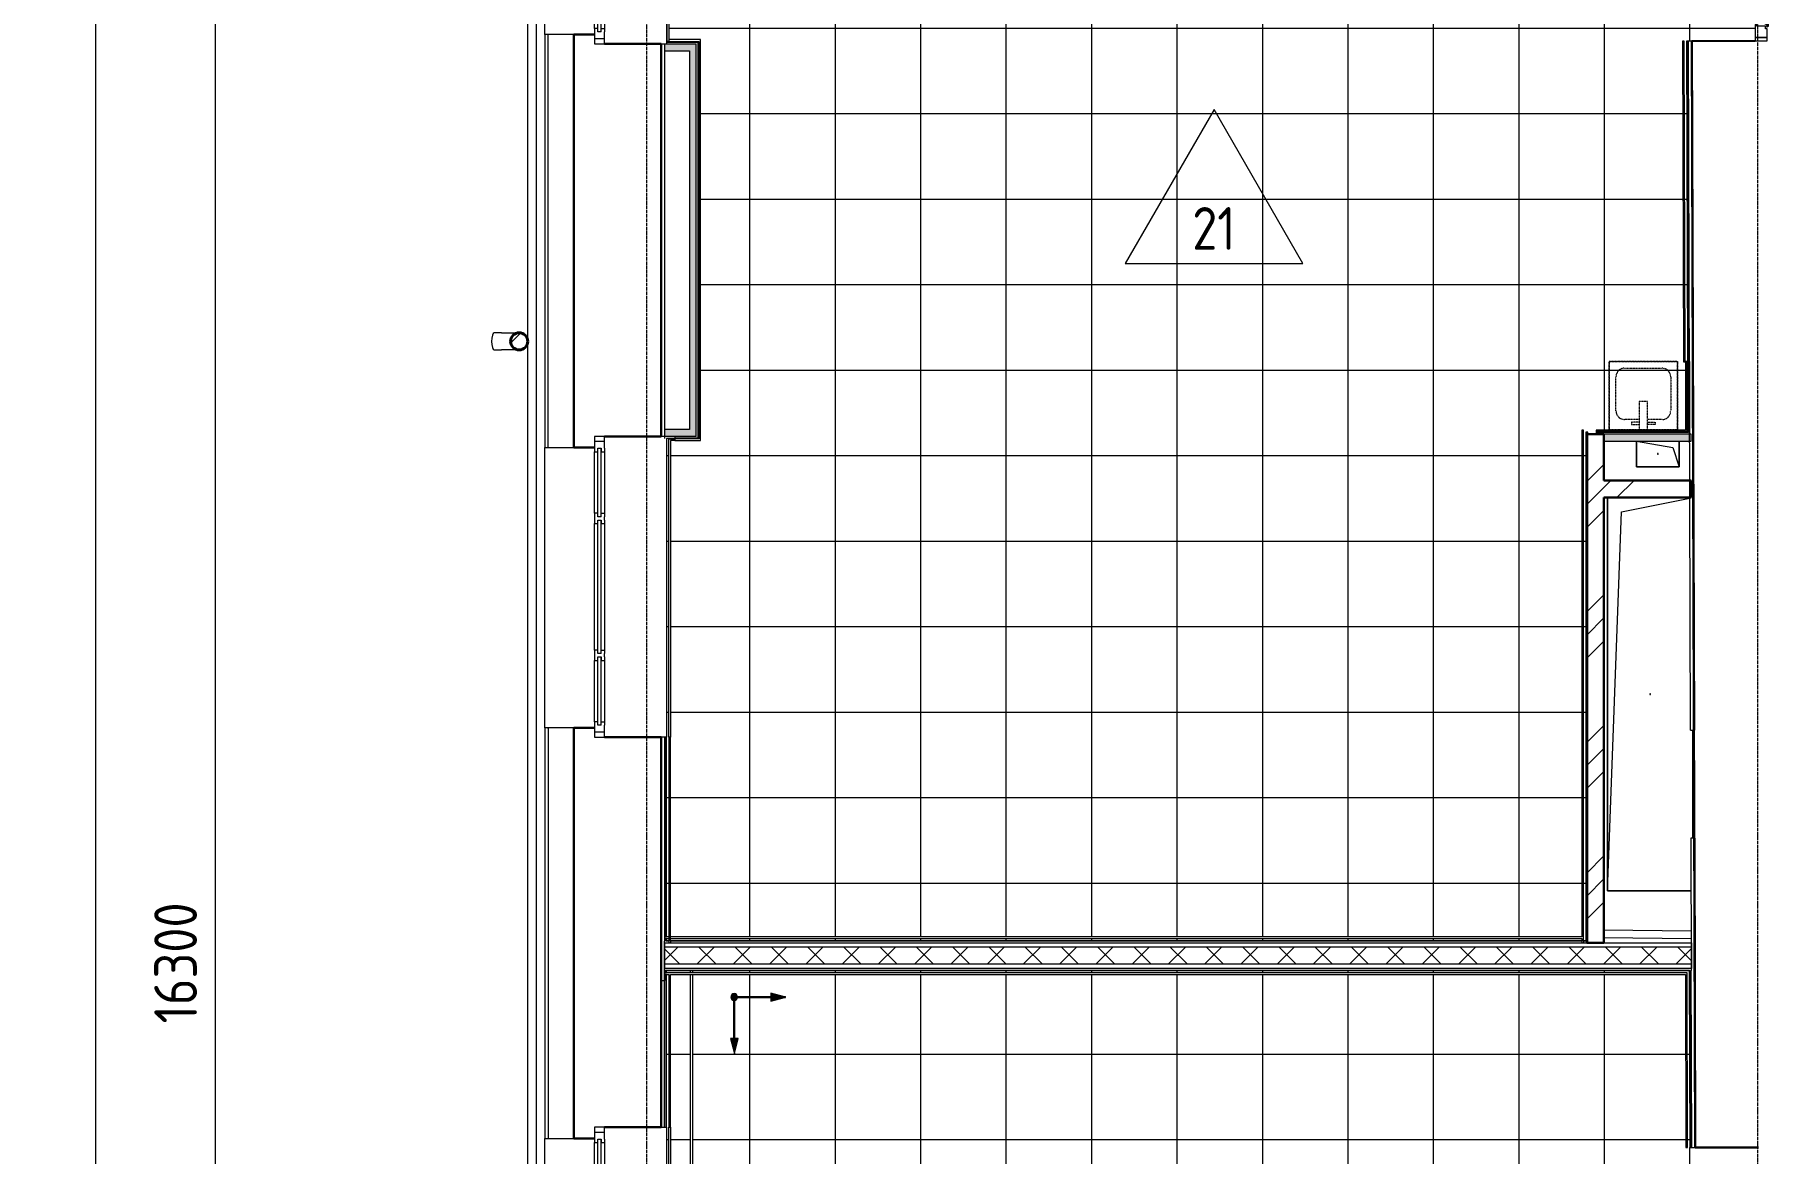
# Model space of a CAD drawing. Header units: millimetres. Extents: x -10915 to 60194, y -32941 to 46712.
# Drawn here: x -10084 to 4, y 27264 to 33808 of the extents above; entities that cross this region are included whole.
import ezdxf

# ---------------------------------------------------------------- set-up
doc = ezdxf.new("R2010")
doc.units = ezdxf.units.MM
doc.linetypes.add('200_ШТРИХ_ш1п0_6_', pattern=[1.6, 1, -0.6])
doc.linetypes.add('ADSK_Линия сетки', pattern=[25, 20, -2.5, 0, -2.5])
for name, color, linetype, lineweight in [('_ Окна', 7, 'Continuous', 9), ('Двери', 7, 'Continuous', 9), ('Марки', 7, 'Continuous', 20), ('Обобщенные модели', 7, 'Continuous', 18), ('Окна', 7, 'Continuous', 9), ('Оси', 7, 'Continuous', 9), ('Перекрытие', 7, 'Continuous', 18), ('Перекрытие штриховка', 7, 'Continuous', 18), ('Размеры', 7, 'Continuous', 9), ('Размеры-100', 7, 'Continuous', 9), ('Сантехника', 7, 'Continuous', 18), ('Стены внутренние', 7, 'Continuous', 18), ('Стены наружные', 7, 'Continuous', 18), ('Стены несущие', 7, 'Continuous', 30), ('Стены отделка', 7, 'Continuous', 30), ('Стены штриховка', 7, 'Continuous', 9), ('Узлы', 7, 'Continuous', 18)]:
    doc.layers.add(name, color=color, linetype=linetype, lineweight=lineweight)
doc.layers.add('Линии', color=7, linetype='Continuous', lineweight=9, true_color=0x00a600)
doc.styles.add('GOST Common_1', font='GOST_Common.ttf', dxfattribs={"width": 0.9, "height": 250})
doc.styles.add('GOST Common_2', font='GOST_Common.ttf', dxfattribs={"width": 0.9, "height": 250})
doc.dimstyles.new('ADSK_Основной_2_5_мм', dxfattribs={"dimscale": 304.8, "dimtxt": 251.428749, "dimasz": 0.463911, "dimexe": 0.492126, "dimexo": 0.492126, "dimgap": 0.098425, "dimtad": 1, "dimrnd": 0.01, "dimdsep": 46, "dimtxsty": 'GOST Common_1', "dimblk1": 'OBLIQUE', "dimblk2": 'OBLIQUE', "dimsah": 1, "dimcen": 0.09, "dimdle": 0.492126, "dimazin": 2, "dimtfac": 1, "dimtdec": 4, "dimtix": 1, "dimtmove": 0, "dimatfit": 3, "dimfxl": 1, "dimtvp": 1, "dimtolj": 1, "dimtzin": 0, "dimlwd": 20, "dimlwe": 20, "dimarcsym": 2})
pattern_1 = [(45, (0, 0), (-381.661, 381.661), []), (45, (134.94, 0), (0, 763.322), []), (45, (-134.94, 0), (0, 763.322), [])]

# ---------------------------------------------------------------- blocks, each defined once
blk = doc.blocks.new('Дверь-Alumark_двупольная с глухим окном_S70 - 1400х2200 алюм ост Д30п-6129808-План полов 2-го этажа')
at = {"layer": 'Двери'}
for p, q in [((268, 653), (-417, 258)), ((248, 652), (-406, 274)), ((-404, 235), (281, 631)), ((281, 631), (268, 653)), ((-371, 214), (283, 591)), ((506, 321), (519, 343)), ((654, 235), (506, 321)), ((519, 343), (667, 258)), ((656, 274), (539, 342)), ((-575, 220), (-575, 150)), ((-555, 220), (-575, 220)), ((-555, 150), (-555, 220)), ((-505, 220), (-555, 220)), ((-555, 220), (-555, 150)), ((-505, 211), (-505, 220)), ((-490, 211), (-505, 211)), ((-490, 159), (-490, 211)), ((-417, 258), (-404, 235)), ((504, 281), (621, 214)), ((667, 258), (654, 235)), ((755, 211), (740, 211)), ((740, 211), (740, 159)), ((755, 220), (755, 211)), ((805, 220), (755, 220)), ((825, 220), (805, 220)), ((805, 220), (805, 150)), ((805, 150), (805, 220)), ((825, 150), (825, 220)), ((-575, 150), (-555, 150)), ((-555, 150), (-480, 150)), ((-480, 159), (-490, 159)), ((-480, 150), (-480, 159)), ((740, 159), (730, 159)), ((730, 159), (730, 150)), ((730, 150), (805, 150)), ((805, 150), (825, 150))]:
    blk.add_line(p, q, dxfattribs=at)
at = {"layer": 'Двери', "lineweight": 30}
for p, q in [((318, 692), (248, 652)), ((253, 644), (248, 652)), ((268, 653), (253, 644)), ((266, 622), (281, 631)), ((283, 591), (266, 622)), ((281, 631), (268, 653)), ((283, 591), (370, 641)), ((322, 684), (318, 692)), ((331, 689), (322, 684)), ((357, 644), (331, 689)), ((365, 649), (357, 644)), ((370, 641), (365, 649)), ((456, 379), (430, 334)), ((430, 334), (439, 329)), ((439, 329), (434, 321)), ((434, 321), (504, 281)), ((452, 392), (448, 384)), ((448, 384), (456, 379)), ((539, 342), (452, 392)), ((504, 281), (521, 312)), ((506, 321), (519, 343)), ((521, 312), (506, 321)), ((519, 343), (534, 334)), ((534, 334), (539, 342)), ((-406, 274), (-492, 224)), ((-492, 224), (-488, 217)), ((-488, 217), (-479, 222)), ((-479, 222), (-453, 177)), ((-440, 174), (-371, 214)), ((-417, 258), (-401, 267)), ((-404, 235), (-417, 258)), ((-401, 267), (-406, 274)), ((-388, 244), (-404, 235)), ((-371, 214), (-388, 244)), ((621, 214), (638, 244)), ((621, 214), (690, 174)), ((638, 244), (654, 235)), ((651, 267), (656, 274)), ((667, 258), (651, 267)), ((654, 235), (667, 258)), ((742, 224), (656, 274)), ((703, 177), (729, 222)), ((729, 222), (738, 217)), ((738, 217), (742, 224)), ((-453, 177), (-444, 182)), ((-444, 182), (-440, 174)), ((690, 174), (694, 182)), ((694, 182), (703, 177))]:
    blk.add_line(p, q, dxfattribs=at)
blk = doc.blocks.new('окно трехпол с фрамугой - 1740 и 1760 -2300_h___нов_ ок1-V52-План полов 2-го этажа')
at = {"layer": '_ Окна', "lineweight": 18}
for p, q in [((-790, 135), (-880, 135)), ((-880, 135), (-880, 75)), ((-810, 95), (-810, 115)), ((-810, 115), (-790, 115)), ((-790, 115), (-790, 135)), ((-370, 135), (-430, 135)), ((-430, 135), (-430, 115)), ((-430, 115), (-410, 115)), ((-410, 115), (-410, 95)), ((-390, 95), (-390, 115)), ((-390, 115), (-370, 115)), ((-370, 115), (-370, 135)), ((430, 135), (370, 135)), ((370, 135), (370, 115)), ((370, 115), (390, 115)), ((390, 115), (390, 95)), ((410, 95), (410, 115)), ((410, 115), (430, 115)), ((430, 115), (430, 135)), ((790, 135), (790, 115)), ((880, 135), (790, 135)), ((790, 115), (810, 115)), ((810, 115), (810, 95)), ((880, 75), (880, 135)), ((-880, 75), (-810, 75)), ((-810, 95), (-790, 95)), ((-790, 75), (-810, 75)), ((-790, 95), (-790, 75)), ((-430, 95), (-430, 75)), ((-410, 95), (-430, 95)), ((-410, 75), (-430, 75)), ((-410, 75), (-390, 75)), ((-390, 95), (-370, 95)), ((-370, 75), (-390, 75)), ((-370, 95), (-370, 75)), ((370, 95), (370, 75)), ((390, 95), (370, 95)), ((390, 75), (370, 75)), ((390, 75), (410, 75)), ((410, 95), (430, 95)), ((430, 75), (410, 75)), ((430, 95), (430, 75)), ((790, 95), (790, 75)), ((810, 95), (790, 95)), ((810, 75), (790, 75)), ((810, 75), (880, 75))]:
    blk.add_line(p, q, dxfattribs=at)
at = {"layer": '_ Окна'}
for p, q in [((-850, 75), (-850, 135)), ((-790, 115), (-430, 115)), ((-370, 115), (370, 115)), ((430, 115), (790, 115)), ((850, 75), (850, 135)), ((-810, 95), (-410, 95)), ((-390, 95), (390, 95)), ((410, 95), (810, 95))]:
    blk.add_line(p, q, dxfattribs=at)
at = {"layer": 'Окна'}
for p, q in [((-790, 135), (-430, 135)), ((-370, 135), (370, 135)), ((430, 135), (790, 135)), ((-430, 75), (-790, 75)), ((370, 75), (-370, 75)), ((790, 75), (430, 75))]:
    blk.add_line(p, q, dxfattribs=at)
blk = doc.blocks.new('GM_Отверстие прямоугольное _в плите_ - Отверстие-3336504-План полов 2-го этажа')
at = {"layer": 'Обобщенные модели'}
for p, q in [((-250, -1150), (-250, 1150)), ((-250, 1150), (-250, -1150)), ((-167, 1067), (233, 1147)), ((-250, -1150), (-167, 1067)), ((250, -210), (250, -843)), ((250, -843), (250, -210)), ((239, -1150), (-250, -1150)), ((-250, -1150), (239, -1150))]:
    blk.add_line(p, q, dxfattribs=at)
for start, end in [(360, 180), (180, 360), (60, 165), (300, 360), (195, 270)]:
    blk.add_arc((0, 0), 2.5, start, end, dxfattribs=at)
blk = doc.blocks.new('Водосток - Тип 1 _карниз больше 490мм_-V67-План полов 2-го этажа')
at = {"layer": 'Обобщенные модели', "lineweight": 9}
h = blk.add_hatch(dxfattribs=at)
h.set_pattern_fill('FP_92', color=256, style=0, pattern_type=2)
h.set_pattern_definition([(315, (-31888.43, -7087.79), (106.066, 106.066), [])])
h.paths.add_polyline_path([(76, 149), (86, 129), (105, 115), (125, 110), (147, 115), (164, 129), (174, 150), (174, 171), (164, 191), (147, 205), (125, 210), (103, 205), (86, 191), (76, 171)])
at = {"layer": 'Обобщенные модели'}
for p, q in [((75, 306), (75, 264)), ((175, 264), (175, 306))]:
    blk.add_line(p, q, dxfattribs=at)
at = {"layer": 'Обобщенные модели', "flags": 128}
for points in [[(75, 173), (75, 174), (75, 177), (75, 180), (75, 183), (75, 186), (75, 190), (75, 193), (75, 197), (75, 201), (75, 205), (75, 210), (75, 214), (75, 219), (75, 224), (75, 229), (75, 234), (75, 239), (75, 245), (75, 250), (75, 256), (75, 261), (75, 264)], [(175, 264), (175, 258), (175, 252), (175, 247), (175, 242), (175, 236), (175, 231), (175, 226), (175, 221), (175, 216), (175, 212), (175, 207), (175, 203), (175, 199), (175, 195), (175, 191), (175, 188), (175, 184), (175, 181), (175, 178), (175, 175), (175, 173)]]:
    blk.add_lwpolyline(points, dxfattribs=at)
at = {"layer": 'Обобщенные модели'}
for start, end in [(90, 260.0131), (279.9869, 90)]:
    blk.add_arc((125, 160), 52, start, end, dxfattribs=at)
at = {"layer": 'Обобщенные модели', "lineweight": 40}
for start, end in [(90, 270), (270, 90)]:
    blk.add_arc((125, 160), 50, start, end, dxfattribs=at)
at = {"layer": 'Обобщенные модели'}
for start_param, end_param in [(4.712389, 6.283185), (3.141593, 4.712389)]:
    blk.add_ellipse((125, 306), major_axis=(-50, 0), ratio=0.309017, start_param=start_param, end_param=end_param, dxfattribs=at)
blk = doc.blocks.new('GM_Отверстие прямоугольное _в плите_ - Отверстие-V73-План полов 2-го этажа')
at = {"layer": 'Обобщенные модели'}
for p, q in [((-75, 125), (75, 125)), ((75, 125), (-75, 125)), ((-37.5, 87.5), (75, 125)), ((75, 125), (75, -125)), ((75, -125), (75, 125)), ((-75, -125), (-37.5, 87.5)), ((75, -125), (-75, -125)), ((-75, -125), (75, -125))]:
    blk.add_line(p, q, dxfattribs=at)
for start, end in [(360, 180), (180, 360), (60, 165), (300, 360), (195, 270)]:
    blk.add_arc((0, 0), 2.5, start, end, dxfattribs=at)
blk = doc.blocks.new('SND_2D_Раковина - 400х400-V69-План полов 2-го этажа')
at = {"layer": 'Сантехника', "linetype": '200_ШТРИХ_ш1п0_6_'}
for p, q in [((200, 180), (-200, 180)), ((-200, 180), (-200, -220)), ((-200, -220), (-200, 180)), ((-200, 180), (200, 180)), ((-110, 120), (-25, 120)), ((-70, 150), (-25, 150)), ((-70, 135), (-70, 150)), ((-25, 135), (-70, 135)), ((-25, 180), (-25, 15)), ((25, 15), (25, 180)), ((70, 150), (25, 150)), ((25, 135), (70, 135)), ((25, 120), (110, 120)), ((70, 135), (70, 150)), ((200, -220), (200, 180)), ((200, 180), (200, -220)), ((-160, -130), (-160, 70)), ((-25, 15), (25, 15)), ((160, 70), (160, -130)), ((110, -180), (-110, -180)), ((-200, -220), (200, -220)), ((200, -220), (-200, -220))]:
    blk.add_line(p, q, dxfattribs=at)
for centre, start, end in [((-110, 70), 90, 180), ((110, 70), 0, 90), ((-110, -130), 180, 270), ((110, -130), 270, 0)]:
    blk.add_arc(centre, 50, start, end, dxfattribs=at)
blk = doc.blocks.new('DIMBLOCK13-План полов 2-го этажа')
at = {"layer": 'Размеры-100', "lineweight": 20, "transparency": 16777216}
for p, q in [((-9726, 43195), (-9726, -155)), ((-9726, 43045), (-9776, 43045)), ((-9726, 43045), (-9576, 43045)), ((-9726, -5), (-9776, -5)), ((-9726, -5), (-9576, -5))]:
    blk.add_line(p, q, dxfattribs=at)
at = {"layer": 'Размеры-100', "lineweight": 40, "transparency": 16777216}
for p, q in [((-9726, 43045), (-9797, 43116)), ((-9726, 43045), (-9656, 42974)), ((-9726, -5), (-9797, 66)), ((-9726, -5), (-9656, -76))]:
    blk.add_line(p, q, dxfattribs=at)
at = {"layer": 'Размеры-100', "color": 0, "lineweight": 20, "transparency": 16777216, "insert": (-10083, 21115), "char_height": 250, "width": 971.62, "attachment_point": 1, "rotation": 90, "line_spacing_factor": 1.022761, "style": 'GOST Common_1'}
blk.add_mtext('43050', dxfattribs=at)
blk = doc.blocks.new('_Oblique')
at = {"color": 0, "linetype": 'ByBlock', "lineweight": -2}
blk.add_line((-0.5, -0.5), (0.5, 0.5), dxfattribs=at)
blk = doc.blocks.new('DIMBLOCK15-План полов 2-го этажа')
at = {"layer": 'Размеры-100', "lineweight": 40, "transparency": 16777216}
for p, q in [((-9026, 36545), (-9097, 36616)), ((-9026, 36545), (-8956, 36474)), ((-9026, 20245), (-9097, 20316)), ((-9026, 20245), (-8956, 20174))]:
    blk.add_line(p, q, dxfattribs=at)
at = {"layer": 'Размеры-100', "lineweight": 20, "transparency": 16777216}
for p, q in [((-9026, 36545), (-9076, 36545)), ((-9026, 36545), (-9026, 20245)), ((-9026, 36545), (-8876, 36545)), ((-9026, 20245), (-9076, 20245)), ((-9026, 20245), (-8876, 20245))]:
    blk.add_line(p, q, dxfattribs=at)
at = {"layer": 'Размеры-100', "color": 0, "lineweight": 20, "transparency": 16777216, "insert": (-9383, 28024), "char_height": 250, "width": 889.8, "attachment_point": 1, "rotation": 90, "line_spacing_factor": 1.022761, "style": 'GOST Common_1'}
blk.add_mtext('16300', dxfattribs=at)
blk = doc.blocks.new('ADSK_Марка_ПерекрытиеПол - Экземпляр_Отделка пола-158379-План полов 2-го этажа')
at = {"layer": 'Марки', "color": 1, "true_color": 0xff0000}
for p, q in [((0, 9), (-5.2, 0)), ((5.2, 0), (0, 9)), ((-5.2, 0), (5.2, 0))]:
    blk.add_line(p, q, dxfattribs=at)

msp = doc.modelspace()

# ---------------------------------------------------------------- hatches: boundary and pattern name
at = {"layer": 'Перекрытие штриховка', "lineweight": 9, "true_color": 0x787878}
h = msp.add_hatch(dxfattribs=at)
h.set_pattern_fill('FP_62', color=8, style=0, pattern_type=2)
h.set_pattern_definition([(270, (102.2, 35845), (500, 3e-14), []), (0, (102.2, 35845), (0, 500), [])])
h.paths.add_polyline_path([(-1004.598, 28505), (-1006.598, 28507), (-1006.598, 28505)])
h.paths.add_polyline_path([(-6385.788, 28507), (-6372.788, 28507), (-6372.788, 28520), (-6385.788, 28520), (-6385.788, 28509.6)])
h.paths.add_polyline_path([(-6387.788, 28505), (-6385.788, 28507), (-6387.788, 28507)])
h.paths.add_polyline_path([(-1029.675, 28507), (-1029.598, 28507), (-1029.631, 28520), (-6362.788, 28520), (-6362.788, 28507), (-4863.596, 28507)])
h.paths.add_polyline_path([(-1019.598, 28507), (-1006.598, 28507), (-1006.598, 31482.297), (-994.598, 31482.297), (-994.598, 31469.797), (-946.598, 31469.797), (-946.598, 31494.797), (-422.752, 31494.797), (-422.752, 31894.797), (-412.003, 31894.797), (-417.592, 33769.803), (-15.693, 33771.214), (-15.753, 33866.005), (-6.977, 33866.004), (-6.947, 33856.031), (45.053, 33856.031), (45.098, 33841.186), (54.098, 33841.213), (54.052, 33856.606), (50.752, 33858.498), (54.029, 33864.213), (54.017, 33868.153), (10.615, 33893.038), (15.589, 33901.713), (7.782, 33906.19), (53.664, 33986.213), (50.049, 34957.442), (4.406, 35035.955), (12.186, 35040.479), (7.16, 35049.124), (50.41, 35075.258), (50.049, 35078.814), (47.09, 35083.904), (50.379, 35085.815), (50.049, 35101.207), (41.333, 35101.181), (41.333, 35086.181), (-10.622, 35086.025), (-10.622, 35076.025), (-19.592, 35075.999), (-19.876, 35170.998), (-421.765, 35169.803), (-425.406, 36391.493), (-6385.788, 36391.493), (-6385.788, 36378.493), (-438.367, 36378.493), (-434.764, 35169.758), (-444.764, 35169.729), (-448.338, 36368.493), (-6372.788, 36368.493), (-6372.788, 33777.771), (-6186.576, 33777.771), (-6186.576, 31432.773), (-6362.788, 31432.773), (-6362.788, 28530), (-1029.598, 28530), (-1029.598, 31494.797), (-1019.598, 31494.797), (-1019.598, 28520)])
h.paths.add_polyline_path([(-6201.581, 31442.773), (-6196.576, 31442.773), (-6196.576, 33767.771), (-6382.788, 33767.771), (-6382.788, 36368.493), (-6385.788, 36368.493), (-6385.788, 33764.771), (-6201.576, 33764.771), (-6201.576, 33762.771), (-6199.576, 33762.771), (-6199.576, 31447.773), (-6201.576, 31447.773), (-6201.576, 31445.773)])
h.paths.add_polyline_path([(-6372.788, 28530), (-6372.788, 31442.773), (-6201.581, 31442.773), (-6201.576, 31445.773), (-6385.788, 31445.773), (-6385.788, 28530)])
h.paths.add_polyline_path([(-435.001, 31894.2), (-440.591, 33769.735), (-430.591, 33769.735), (-425.001, 31894.23)])
h.paths.add_polyline_path([(-412.875, 36213.425), (-392.993, 36213.484), (-393.681, 36403.493), (-413.442, 36403.493), (-412.875, 36213.484)])
h.paths.add_polyline_path([(-423.406, 36391.493), (-423.412, 36393.493), (-425.406, 36391.493), (-423.412, 36391.493)])
h.paths.add_polyline_path([(-6387.788, 36391.493), (-6385.788, 36391.493), (-6387.788, 36393.493)])
h = msp.add_hatch(dxfattribs=at)
h.set_pattern_fill('FP_63', color=8, style=0, pattern_type=2)
h.set_pattern_definition([(270, (-897.8, 39845), (500, 3e-14), []), (0, (-897.8, 39845), (0, 500), [])])
h.paths.add_polyline_path([(-6385.788, 20663.342), (-1355.489, 20663.342), (-1355.489, 20676.342), (-6372.788, 20676.342), (-6372.788, 23441.999), (-6186.576, 23442.648), (-6186.576, 25681.994), (-6233.951, 25681.994), (-6233.951, 25673.256), (-6245.951, 25673.256), (-6245.951, 25681.994), (-6372.788, 25681.994), (-6372.788, 28310), (-6385.788, 28310), (-6385.788, 25668.994), (-6201.576, 25668.994), (-6201.576, 25666.994), (-6199.576, 25666.994), (-6199.576, 23456.999), (-6201.576, 23456.999), (-6201.576, 23454.999), (-6385.788, 23454.999), (-6385.788, 20676.342)])
h.paths.add_polyline_path([(-6387.788, 20661.342), (-6385.788, 20661.342), (-6385.788, 20663.342)])
h.paths.add_polyline_path([(-1355.489, 20676.342), (-755.489, 20676.342), (-755.489, 21120.342), (-402.897, 21120.342), (-403.11, 21110.342), (-730.489, 21110.342), (-729.571, 21097.342), (-379.828, 21097.342), (-379.792, 21085.342), (-368.111, 21085.342), (-368.111, 21191.412), (-380.111, 21191.412), (-393.11, 25897.841), (7.83, 25899.249), (7.771, 25994.04), (16.547, 25994.039), (16.577, 25984.066), (68.577, 25984.066), (68.621, 25969.222), (77.621, 25969.248), (77.575, 25984.641), (74.276, 25986.533), (77.553, 25992.248), (77.013, 25996.49), (34.139, 26021.073), (39.113, 26029.748), (31.305, 26034.225), (77.188, 26114.248), (73.647, 27085.349), (27.929, 27163.991), (35.71, 27168.514), (30.684, 27177.159), (73.934, 27203.294), (73.647, 27206.721), (70.614, 27211.939), (73.902, 27213.851), (73.647, 27229.242), (64.856, 27229.216), (64.856, 27214.216), (12.901, 27214.061), (12.901, 27204.061), (3.931, 27204.034), (3.647, 27299.033), (-366.351, 27297.928), (-366.445, 27297.928), (-398.445, 27297.868), (-401.553, 28333), (-6233.951, 28333), (-6233.951, 28320), (-414.514, 28320), (-411.445, 27297.793), (-421.445, 27297.868), (-424.484, 28310), (-6233.951, 28310), (-6233.951, 25691.994), (-6176.576, 25691.994), (-6176.576, 23431.999), (-6362.788, 23431.999), (-6362.788, 20686.342), (-1355.489, 20686.342)])
h.paths.add_polyline_path([(-368.111, 21085.342), (-367.792, 21085.342), (-368.111, 21191.412)])
h.paths.add_polyline_path([(-403.11, 21191.307), (-417.241, 25897.769), (-407.241, 25897.799), (-394.241, 21191.333)])
h.paths.add_polyline_path([(-6245.951, 25691.994), (-6245.951, 28310), (-6362.788, 28310), (-6362.788, 25691.994), (-6251.576, 25691.994)])
h.paths.add_polyline_path([(-6385.788, 28333), (-6387.788, 28335), (-6387.788, 28333)])
h.paths.add_polyline_path([(-6372.788, 28320), (-6245.951, 28320), (-6245.951, 28333), (-6385.788, 28332.439), (-6385.788, 28320)])
h.paths.add_polyline_path([(-399.553, 28333), (-399.559, 28335), (-401.553, 28333), (-399.559, 28333)])
at = {"layer": 'Стены внутренние'}
for points in [[(-6251.576, 33712.771), (-6251.576, 33752.771), (-6397.788, 33752.224), (-6397.788, 33712.771)], [(-6211.576, 31497.773), (-6211.576, 33752.771), (-6251.576, 33752.654), (-6251.576, 31497.773)], [(-6211.576, 31457.773), (-6211.576, 31497.773), (-6397.788, 31497.773), (-6397.788, 31457.773)], [(-398.617, 31429.797), (-398.736, 31469.797), (-900.598, 31469.797), (-900.598, 31429.797), (-405.592, 31429.797)]]:
    msp.add_hatch(color=256, dxfattribs=at).paths.add_polyline_path(points)
at = {"layer": 'Стены внутренние', "lineweight": 9}
h = msp.add_hatch(dxfattribs=at)
h.set_pattern_fill('FP_1', color=256, style=0, pattern_type=2)
h.set_pattern_definition(pattern_1)
h.paths.add_polyline_path([(-900.598, 31199.797), (-900.598, 31469.797), (-994.598, 31469.797), (-994.598, 31199.797)])
h = msp.add_hatch(dxfattribs=at)
h.set_pattern_fill('FP_1', color=256, style=0, pattern_type=2)
h.set_pattern_definition(pattern_1)
h.paths.add_polyline_path([(-900.598, 28495), (-900.598, 31199.797), (-994.598, 31199.797), (-994.598, 31193.797), (-1000.598, 31199.797), (-1000.598, 28495)])
h = msp.add_hatch(dxfattribs=at)
h.set_pattern_fill('FP_1', color=256, style=0, pattern_type=2)
h.set_pattern_definition(pattern_1)
h.paths.add_polyline_path([(-900.598, 31099.797), (-397.633, 31099.797), (-397.931, 31199.797), (-900.598, 31199.797)])
h = msp.add_hatch(dxfattribs=at)
h.set_pattern_fill('FP_4', color=256, style=0, pattern_type=2)
h.set_pattern_definition([(45, (0, 0), (-106.066, 106.066), []), (135, (0, 0), (-106.066, -106.066), [])])
h.paths.add_polyline_path([(-676.058, 28370), (-386.225, 28370), (-386.225, 28470), (-6397.788, 28470), (-6397.788, 28370), (-1000.598, 28370)])
at = {"layer": 'Узлы', "true_color": 0xff0000}
for points in [[(-5989.93, 28158.535), (-5984.753, 28159.217), (-5979.93, 28161.215), (-5975.787, 28164.393), (-5972.609, 28168.535), (-5970.611, 28173.359), (-5969.93, 28178.535), (-5970.611, 28183.712), (-5972.609, 28188.535), (-5975.787, 28192.677), (-5979.93, 28195.856), (-5984.753, 28197.854), (-5989.93, 28198.535), (-5995.106, 28197.854), (-5999.93, 28195.856), (-6004.072, 28192.677), (-6007.25, 28188.535), (-6009.248, 28183.712), (-6009.93, 28178.535), (-6009.248, 28173.359), (-6007.25, 28168.535), (-6004.072, 28164.393), (-5999.93, 28161.215), (-5995.106, 28159.217)], [(-5775.278, 28154.91), (-5687.108, 28178.535), (-5775.278, 28200.519)], [(-5988.69, 27848.321), (-5966.707, 27936.491), (-6012.315, 27936.491), (-5989.93, 27852.946)]]:
    msp.add_hatch(color=1, dxfattribs=at).paths.add_polyline_path(points)

# ---------------------------------------------------------------- linework, layer by layer
at = {"layer": 'Линии', "color": 1, "lineweight": 30, "true_color": 0xff0000}
for q in [(-5689.93, 28178.535), (-5989.93, 27878.535)]:
    msp.add_line((-5989.93, 28178.535), q, dxfattribs=at)
at = {"layer": 'Линии', "color": 1, "lineweight": 18, "true_color": 0xff0000}
for p, q in [((-5687.108, 28178.535), (-5775.278, 28200.519)), ((-5775.278, 28200.519), (-5775.278, 28154.91)), ((-5775.278, 28154.91), (-5687.108, 28178.535)), ((-6012.315, 27936.491), (-5988.69, 27848.321)), ((-5966.707, 27936.491), (-6012.315, 27936.491)), ((-5988.69, 27848.321), (-5966.707, 27936.491))]:
    msp.add_line(p, q, dxfattribs=at)
for start, end in [(0, 180), (180, 0)]:
    msp.add_arc((-5989.93, 28178.535), 20, start, end, dxfattribs=at)
at = {"layer": 'Оси', "linetype": 'ADSK_Линия сетки'}
for p, q in [((-0.435, -5289.091), (-0.435, 44222.998)), ((-6500.435, -5289.091), (-6500.435, 44110.064))]:
    msp.add_line(p, q, dxfattribs=at)
at = {"layer": 'Перекрытие'}
for p, q in [((-390.247, 28564.248), (-900.598, 28568.94)), ((-390.113, 28519.75), (-900.598, 28524.443))]:
    msp.add_line(p, q, dxfattribs=at)
at = {"layer": 'Стены внутренние'}
for p, q in [((-6382.788, 33767.771), (-6382.788, 35512.771)), ((-6372.788, 35512.771), (-6372.788, 33777.771)), ((-6372.788, 33767.771), (-6382.788, 33767.771)), ((-6397.788, 31457.773), (-6397.788, 31445.773)), ((-6372.788, 31442.773), (-6337.788, 31442.773)), ((-6372.788, 29697.773), (-6372.788, 31442.773)), ((-6337.788, 31432.773), (-6362.788, 31432.773)), ((-6362.788, 31432.773), (-6362.788, 29697.773)), ((-6245.951, 28320), (-6245.951, 28333.047)), ((-6245.951, 25691.994), (-6245.951, 28310.196)), ((-6233.951, 28333.051), (-6233.951, 28320)), ((-6233.951, 28310.217), (-6233.951, 25691.994)), ((-6372.788, 25681.994), (-6372.788, 27416.994)), ((-6362.788, 27416.994), (-6362.788, 25691.994))]:
    msp.add_line(p, q, dxfattribs=at)
at = {"layer": 'Стены наружные'}
for p, q in [((-7197.788, 20393.329), (-7197.788, 43616.543)), ((-7147.788, 43566.206), (-7147.788, 20393.329)), ((-6385.788, 35512.771), (-6385.788, 33764.771)), ((-7097.788, 33807.771), (-7097.788, 35447.771)), ((-7097.788, 29752.773), (-7097.788, 31392.773)), ((-6337.788, 31445.773), (-6385.788, 31445.773)), ((-6385.788, 31445.773), (-6385.788, 29697.773)), ((-7097.788, 25711.994), (-7097.788, 27351.994)), ((-6385.788, 27416.994), (-6385.788, 25668.994))]:
    msp.add_line(p, q, dxfattribs=at)
at = {"layer": 'Стены несущие'}
for p, q in [((-6807.788, 33807.771), (-6927.788, 33807.771)), ((-6927.788, 31392.773), (-6927.788, 33807.771)), ((-6417.788, 33752.771), (-6747.788, 33752.771)), ((-6417.788, 33752.771), (-6417.788, 31457.773)), ((-15.693, 33771.004), (-385.691, 33769.899)), ((-385.691, 33769.899), (-366.351, 27297.928)), ((-373.58, 29740.023), (-385.592, 33769.899)), ((-6927.788, 31392.773), (-6807.788, 31392.773)), ((-6747.788, 31457.773), (-6417.788, 31457.773)), ((-1000.598, 31469.797), (-1000.598, 28495)), ((-900.598, 31469.797), (-1000.598, 31469.797)), ((-900.598, 31199.797), (-900.598, 31469.797)), ((-390.598, 31199.797), (-900.598, 31199.797)), ((-390.598, 31099.797), (-390.598, 31199.797)), ((-900.598, 28495), (-900.598, 31099.797)), ((-900.598, 31099.797), (-390.598, 31099.797)), ((-6927.788, 29752.773), (-6927.788, 27351.994)), ((-6807.788, 29752.773), (-6927.788, 29752.773)), ((-6417.788, 29697.773), (-6747.788, 29697.773)), ((-6417.788, 27416.994), (-6417.788, 29697.773)), ((-366.445, 27297.927), (-371.877, 29107.307)), ((-1000.598, 28495), (-900.598, 28495)), ((-6417.788, 28274.907), (-6417.788, 27416.994)), ((-6927.788, 27351.994), (-6807.788, 27351.994)), ((-6747.788, 27416.994), (-6417.788, 27416.994)), ((-366.351, 27297.928), (3.647, 27299.033))]:
    msp.add_line(p, q, dxfattribs=at)
at = {"layer": 'Стены отделка', "lineweight": 9}
for p, q in [((-7097.788, 33807.771), (-7097.788, 31392.773)), ((-6927.788, 33807.771), (-7097.788, 33807.771)), ((-6417.788, 33752.771), (-6211.576, 33752.771)), ((-6397.788, 33752.771), (-6397.788, 31497.773)), ((-6397.788, 33712.771), (-6251.576, 33712.771)), ((-6201.576, 33764.771), (-6385.788, 33764.771)), ((-6385.788, 33764.771), (-6385.788, 33752.771)), ((-6186.576, 33777.771), (-6372.788, 33777.771)), ((-6372.788, 33777.771), (-6372.788, 33767.771)), ((-6372.788, 33767.771), (-6196.576, 33767.771)), ((-6251.576, 33712.771), (-6251.576, 31497.773)), ((-6211.576, 31457.773), (-6211.576, 33752.771)), ((-6199.576, 31447.773), (-6199.576, 33762.771)), ((-6196.576, 33767.771), (-6196.576, 31442.773)), ((-6186.576, 31432.773), (-6186.576, 33777.771)), ((-430.591, 33769.765), (-440.591, 33769.735)), ((-440.591, 33769.735), (-435.001, 31894.2)), ((-425.001, 31894.23), (-430.591, 33769.765)), ((-385.691, 33769.899), (-417.592, 33769.803)), ((-417.592, 33769.803), (-412.001, 31894.269)), ((-393.58, 29739.963), (-405.592, 33769.839)), ((-435.001, 31894.2), (-425.001, 31894.23)), ((-422.752, 31894.797), (-422.752, 31494.797)), ((-397.752, 31894.797), (-422.752, 31894.797)), ((-412.001, 31894.269), (-400.001, 31894.304)), ((-397.752, 31469.797), (-397.752, 31894.797)), ((-6251.576, 31497.773), (-6397.788, 31497.773)), ((-6397.788, 31497.773), (-6397.788, 31457.773)), ((-1019.598, 31494.797), (-1029.598, 31494.797)), ((-1029.598, 31494.797), (-1029.598, 28530)), ((-1019.598, 28507), (-1019.598, 31494.797)), ((-994.598, 31482.297), (-1006.598, 31482.297)), ((-1006.598, 31482.297), (-1006.598, 28507)), ((-994.598, 28495), (-994.598, 31482.297)), ((-422.752, 31494.797), (-946.598, 31494.797)), ((-946.598, 31494.797), (-946.598, 31469.797)), ((-7097.788, 31392.773), (-6927.788, 31392.773)), ((-7077.788, 31392.773), (-7077.788, 31398.773)), ((-6211.576, 31457.773), (-6417.788, 31457.773)), ((-6337.788, 31457.773), (-6337.788, 31445.773)), ((-6337.788, 31445.773), (-6201.576, 31445.773)), ((-6196.576, 31442.773), (-6337.788, 31442.773)), ((-6337.788, 31442.773), (-6337.788, 31432.773)), ((-6337.788, 31432.773), (-6186.576, 31432.773)), ((-390.598, 31469.797), (-900.598, 31469.797)), ((-900.598, 31429.797), (-390.598, 31429.797)), ((-390.598, 31429.797), (-390.598, 31469.797)), ((-7097.788, 29752.773), (-7097.788, 27351.994)), ((-6927.788, 29752.773), (-7097.788, 29752.773)), ((-7077.788, 29748.773), (-7077.788, 29752.773)), ((-6385.788, 29697.773), (-6417.788, 29697.773)), ((-6385.788, 28530), (-6385.788, 29697.773)), ((-6372.788, 29697.773), (-6372.788, 28507)), ((-6362.788, 29697.773), (-6372.788, 29697.773)), ((-6362.788, 28507), (-6362.788, 29697.773)), ((-393.58, 29739.963), (-373.58, 29740.023)), ((-371.877, 29107.307), (-391.877, 29107.247)), ((-391.877, 29107.247), (-389.553, 28333)), ((-6397.788, 28274.907), (-6397.788, 28505)), ((-6397.788, 28495), (-6397.788, 28274.907)), ((-6397.788, 28495), (-386.225, 28495)), ((-1029.598, 28530), (-6385.788, 28530)), ((-6385.788, 28520), (-1029.598, 28520)), ((-6385.788, 28507), (-6385.788, 28520)), ((-6372.788, 28507), (-6385.788, 28507)), ((-1029.598, 28507), (-6362.788, 28507)), ((-1029.598, 28520), (-1029.598, 28507)), ((-1006.598, 28507), (-1019.598, 28507)), ((-386.225, 28345), (-386.225, 28495)), ((-6417.788, 28274.907), (-6397.788, 28274.907)), ((-386.225, 28345), (-6397.788, 28345)), ((-6385.788, 28333), (-401.553, 28333)), ((-6385.788, 28320), (-6385.788, 28333)), ((-414.514, 28320), (-6385.788, 28320)), ((-6385.788, 27416.994), (-6385.788, 28310)), ((-6385.788, 28310), (-6372.788, 28310)), ((-6372.788, 28310), (-6372.788, 27416.994)), ((-6362.788, 28310), (-424.484, 28310)), ((-6362.788, 27416.994), (-6362.788, 28310)), ((-424.484, 28310), (-421.445, 27297.763)), ((-411.445, 27297.793), (-414.514, 28320)), ((-401.553, 28333), (-398.445, 27297.832)), ((-7097.788, 27351.994), (-6927.788, 27351.994)), ((-7077.788, 27357.994), (-7077.788, 27351.994)), ((-6417.788, 27416.994), (-6385.788, 27416.994)), ((-6372.788, 27416.994), (-6362.788, 27416.994)), ((-421.445, 27297.763), (-411.445, 27297.793)), ((-398.445, 27297.832), (-366.445, 27297.927))]:
    msp.add_line(p, q, dxfattribs=at)
at = {"layer": 'Стены штриховка'}
for p, q in [((-7077.788, 31398.773), (-7077.788, 33807.771)), ((-6385.788, 33762.771), (-6199.576, 33762.771)), ((-6201.576, 33764.771), (-6201.576, 31445.773)), ((-6199.576, 33764.771), (-6201.576, 33764.771)), ((-6199.576, 33762.771), (-6199.576, 33764.771)), ((-415.592, 33769.809), (-410.001, 31894.275)), ((-413.752, 31485.797), (-413.752, 31894.797)), ((-407.752, 31479.797), (-407.752, 31894.797)), ((-1004.598, 31482.297), (-1004.598, 28505)), ((-413.752, 31485.797), (-946.598, 31485.797)), ((-407.752, 31479.797), (-946.598, 31479.797)), ((-6199.576, 31447.773), (-6337.788, 31447.773)), ((-6201.576, 31445.773), (-6199.576, 31445.773)), ((-6199.576, 31445.773), (-6199.576, 31447.773)), ((-7077.788, 29748.773), (-7077.788, 27357.994)), ((-6397.788, 29697.773), (-6397.788, 28505)), ((-6387.788, 28530), (-6387.788, 29697.773)), ((-6385.788, 28530), (-6397.788, 28530)), ((-6385.788, 28520), (-6397.788, 28520)), ((-386.225, 28470), (-6397.788, 28470)), ((-6387.788, 28505), (-6387.788, 28520)), ((-6372.788, 28505), (-6387.788, 28505)), ((-6372.788, 28507), (-6372.788, 28495)), ((-6362.788, 28507), (-6362.788, 28495)), ((-1029.598, 28505), (-6362.788, 28505)), ((-1029.598, 28507), (-1029.598, 28495)), ((-1019.598, 28507), (-1019.598, 28495)), ((-1004.598, 28505), (-1019.598, 28505)), ((-386.225, 28370), (-6397.788, 28370)), ((-6385.788, 28320), (-6397.788, 28320)), ((-6385.788, 28310), (-6397.788, 28310)), ((-6397.788, 27416.994), (-6397.788, 28274.907)), ((-6387.788, 28335), (-399.559, 28335)), ((-6387.788, 28320), (-6387.788, 28335)), ((-6387.788, 27416.994), (-6387.788, 28310)), ((-399.559, 28335), (-396.445, 27297.838)), ((-386.445, 27297.868), (-389.553, 28333))]:
    msp.add_line(p, q, dxfattribs=at)

# ---------------------------------------------------------------- block references
at = {"layer": 'Двери', "rotation": 270.1712152764861}
msp.add_blockref('Дверь-Alumark_двупольная с глухим окном_S70 - 1400х2200 алюм ост Д30п-6129808-План полов 2-го этажа', (-168.157, 34595.553), dxfattribs=at)
at = {"layer": 'Марки', "color": 1, "true_color": 0xff0000, "xscale": 99.99999999999993, "yscale": 99.99999999999993, "zscale": 99.99999999999993}
msp.add_blockref('ADSK_Марка_ПерекрытиеПол - Экземпляр_Отделка пола-158379-План полов 2-го этажа', (-3181.74, 32469.246), dxfattribs=at)
at = {"layer": 'Обобщенные модели'}
for name, p, rotation in [('Водосток - Тип 1 _карниз больше 490мм_-V67-План полов 2-го этажа', (-7087.788, 31888.433), 90.00000000000007), ('GM_Отверстие прямоугольное _в плите_ - Отверстие-V73-План полов 2-го этажа', (-585.252, 31354.797), 269.9999999999997)]:
    msp.add_blockref(name, p, dxfattribs=dict(at, rotation=rotation))
msp.add_blockref('GM_Отверстие прямоугольное _в плите_ - Отверстие-3336504-План полов 2-го этажа', (-630.435, 29949.797), dxfattribs=at)
at = {"layer": 'Окна', "rotation": 90.0000000000002}
for p in [(-6672.788, 34632.771), (-6672.788, 30577.773), (-6672.788, 26536.994)]:
    msp.add_blockref('окно трехпол с фрамугой - 1740 и 1760 -2300_h___нов_ ок1-V52-План полов 2-го этажа', p, dxfattribs=at)
at = {"layer": 'Сантехника', "linetype": '200_ШТРИХ_ш1п0_6_', "rotation": 180}
msp.add_blockref('SND_2D_Раковина - 400х400-V69-План полов 2-го этажа', (-670.252, 31676.347), dxfattribs=at)

# ---------------------------------------------------------------- texts
at = {"layer": 'Марки', "color": 1, "lineweight": 9, "true_color": 0xff0000, "insert": (-3182.772, 32673.672), "char_height": 250, "width": 279.9, "attachment_point": 5, "line_spacing_factor": 1.022766, "style": 'GOST Common_2'}
msp.add_mtext('\\pxqc,t1.44,2.88,4.32,5.76,7.2,8.64,10.08,11.52,12.96,14.4,15.84,17.28,18.72,20.16,21.6,23.04,24.48,25.92,27.36,28.8,30.24,31.68,33.12,34.56,36,37.44,38.88,40.32,41.76,43.2,44.64,46.08;{21}', dxfattribs=at)

# ---------------------------------------------------------------- dimensions: what is measured, and where the dimension line sits
at = {"layer": 'Размеры', "lineweight": 20}
for base, p1, p2, override, picture, middle in [((-9726.351, -5), (-9626.367, 43045), (-9626.367, -5), {"dimpost": '<>', "dimfxl": 43050}, 'DIMBLOCK13-План полов 2-го этажа', (-9881.351, 21520)), ((-9026.351, 20245), (-8926.367, 36545), (-8926.367, 20245), {"dimpost": '<>', "dimfxl": 16300}, 'DIMBLOCK15-План полов 2-го этажа', (-9181.351, 28395))]:
    dim = msp.add_linear_dim(base=base, p1=p1, p2=p2, angle=90, dimstyle='ADSK_Основной_2_5_мм', override=override, dxfattribs=at)
    dim.commit()
    dim.dimension.update_dxf_attribs({"geometry": picture, "text_midpoint": middle})

doc.saveas('drawing.dxf')
